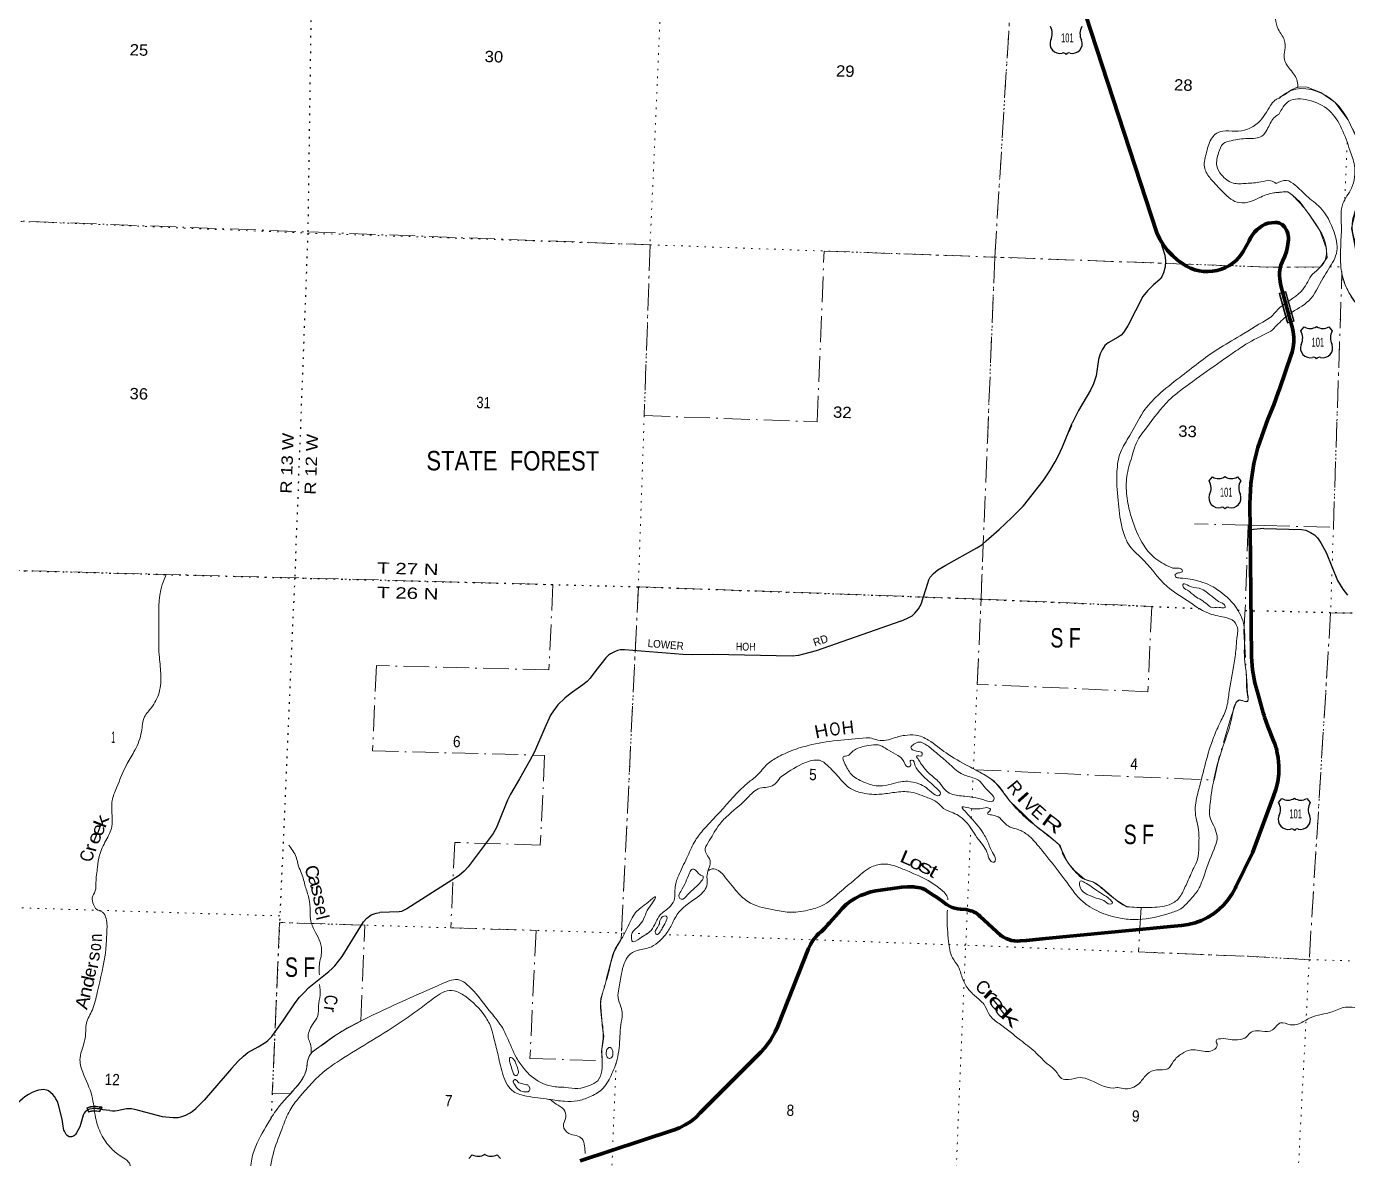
# Model space of a CAD drawing. Header units: feet. Extents: x -932108 to -739700, y 12311 to 202656.
# Drawn here: x -823083 to -802671, y 114198 to 131685 of the extents above; entities that cross this region are included whole.
import ezdxf
from ezdxf.enums import TextEntityAlignment as Align

# ---------------------------------------------------------------- set-up
doc = ezdxf.new("R2010")
doc.units = ezdxf.units.FT
doc.header["$LTSCALE"] = 80
doc.header["$PDMODE"] = 32
doc.header["$PDSIZE"] = 40
doc.linetypes.add('DOT_DASHED', pattern=[7.7, 5, -1.2, 0.3, -1.2])
doc.linetypes.add('DOTTED', pattern=[1.5, 0.3, -1.2])
for name, color, linetype, lineweight in [('16', 7, 'Continuous', 25), ('20', 7, 'Continuous', 70), ('29', 7, 'Continuous', 25), ('30', 7, 'Continuous', 35), ('31', 7, 'Continuous', 13), ('39', 7, 'Continuous', 13), ('44', 7, 'DOT_DASHED', 13), ('57', 7, 'Continuous', 13), ('6', 7, 'DOTTED', 25), ('7', 7, 'DOTTED', 13)]:
    doc.layers.add(name, color=color, linetype=linetype, lineweight=lineweight)
doc.layers.add('41', color=7, linetype='Continuous')

msp = doc.modelspace()

# ---------------------------------------------------------------- linework, layer by layer
at = {"layer": '16'}
for p, q in [((-803393.4, 126984.3), (-803342.09, 127043.06)), ((-803150.33, 127049.03), (-803150.61, 127048.83)), ((-802958.24, 127043.15), (-802906.85, 126984.3)), ((-804809.1, 124666.51), (-804757.79, 124725.27)), ((-804566.03, 124731.24), (-804566.31, 124731.04)), ((-804373.94, 124725.36), (-804322.55, 124666.51)), ((-803736.45, 119699.15), (-803685.14, 119757.91)), ((-803493.38, 119763.88), (-803493.66, 119763.68)), ((-803301.29, 119758), (-803249.9, 119699.15)), ((-816245.94, 114198.04), (-816194.63, 114256.8)), ((-816002.87, 114262.77), (-816003.15, 114262.57)), ((-815810.78, 114256.89), (-815759.39, 114198.04))]:
    msp.add_line(p, q, dxfattribs=at)
for centre, radius, start, end in [((-807456.11, 131574.17), 222.05, 332.97043, 29.75871), ((-806583.61, 131574.17), 222.05, 150.24129, 207.02957), ((-807116.92, 131419.27), 151.42, 159.09177, 283.81923), ((-806922.8, 131419.27), 151.42, 256.18077, 20.90823), ((-803586.38, 126873.67), 222.05, 332.97043, 29.75871), ((-803251.01, 127200.72), 182.07, 239.97227, 303.45418), ((-803049.23, 127200.22), 181.52, 236.33975, 300.08743), ((-803049.24, 127200.72), 182.07, 236.54582, 236.59441), ((-802713.88, 126873.67), 222.05, 150.24129, 207.02957), ((-803247.19, 126718.77), 151.42, 159.09177, 283.81923), ((-803053.07, 126718.77), 151.42, 256.18077, 20.90823), ((-804666.71, 124882.93), 182.07, 239.97227, 303.45418), ((-804464.93, 124882.43), 181.52, 236.33975, 300.08743), ((-804464.94, 124882.93), 182.07, 236.54582, 236.59441), ((-805002.08, 124555.88), 222.05, 332.97043, 29.75871), ((-804129.58, 124555.88), 222.05, 150.24129, 207.02957), ((-804662.89, 124400.98), 151.42, 159.09177, 283.81923), ((-804468.77, 124400.98), 151.42, 256.18077, 20.90823), ((-803929.43, 119588.52), 222.05, 332.97043, 29.75871), ((-803594.06, 119915.57), 182.07, 239.97227, 303.45418), ((-803392.28, 119915.07), 181.52, 236.33975, 300.08743), ((-803392.29, 119915.57), 182.07, 236.54582, 236.59441), ((-803056.93, 119588.52), 222.05, 150.24129, 207.02957), ((-803590.24, 119433.62), 151.42, 159.09177, 283.81923), ((-803396.12, 119433.62), 151.42, 256.18077, 20.90823), ((-816103.55, 114414.46), 182.07, 239.97227, 303.45418), ((-815901.77, 114413.96), 181.52, 236.33975, 300.08743), ((-815901.78, 114414.46), 182.07, 236.54582, 236.59441)]:
    msp.add_arc(centre, radius, start, end, dxfattribs=at)
for centre, major_axis, start_param, end_param in [((-807061.58, 131220.45), (-19.56, 51.67), 4.95877769, 6.28318531), ((-806978.13, 131220.45), (19.56, 51.67), 0, 1.32637542), ((-803191.85, 126519.95), (-19.56, 51.67), 4.95877769, 6.28318531), ((-803108.4, 126519.95), (19.56, 51.67), 0, 1.32637542), ((-804607.55, 124202.16), (-19.56, 51.67), 4.95877769, 6.28318531), ((-804524.1, 124202.16), (19.56, 51.67), 0, 1.32637542), ((-803534.9, 119234.8), (-19.56, 51.67), 4.95877769, 6.28318531), ((-803451.45, 119234.8), (19.56, 51.67), 0, 1.32637542)]:
    msp.add_ellipse(centre, major_axis=major_axis, ratio=0.929097, start_param=start_param, end_param=end_param, dxfattribs=at)
at = {"layer": '20'}
for points in [[(-803794.1, 128654.81), (-803899.98, 128646.74), (-803941.92, 128629.71), (-803988.48, 128605.27), (-804032.23, 128576.1), (-804072.69, 128542.52), (-804109.42, 128504.89), (-804142.02, 128463.63), (-804170.12, 128419.19), (-804193.43, 128372.05), (-804285.55, 128210.79), (-804286.44, 128209.16), (-804317.27, 128159.46), (-804353.12, 128113.27), (-804393.6, 128071.07), (-804438.27, 128033.33), (-804495.76, 127994.38), (-804557.01, 127961.66), (-804621.34, 127935.52), (-804688.05, 127916.24), (-804756.41, 127904.05), (-804825.68, 127899.07), (-804895.08, 127901.35), (-804963.86, 127910.88), (-805031.27, 127927.54), (-805096.57, 127951.16), (-805159.05, 127981.48), (-805218.01, 128018.16), (-805253.01, 128044.31), (-805297.07, 128076.21), (-805378.55, 128145.64), (-805452.33, 128223.19), (-805517.59, 128308.04), (-805573.63, 128399.24), (-805619.83, 128495.8), (-806884.99, 132377.6)], [(-803902.73, 125618.66), (-803810.62, 125837.79), (-803742.6, 126029.54), (-803733.86, 126054.18), (-803725.1, 126079.54), (-803535.53, 126628.34), (-803526.88, 126653.37), (-803521.61, 126678.34), (-803510.6, 126730.4), (-803502.45, 126808.74), (-803502.53, 126887.51), (-803510.85, 126965.83), (-803527.3, 127042.86), (-803527.81, 127044.73), (-803546.76, 127113.74), (-803697.28, 127661.97), (-803708.15, 127707.74), (-803719.92, 127785.84), (-803723.72, 127838.54), (-803721.98, 127891.34), (-803714.74, 127943.68), (-803702.06, 127994.97), (-803684.1, 128044.65), (-803673.93, 128067.18), (-803640.86, 128136.48), (-803615.22, 128208.85), (-803597.28, 128283.5), (-803587.24, 128359.62), (-803585.34, 128393.96), (-803585.58, 128423.57), (-803589.02, 128454.88), (-803595.72, 128485.66), (-803605.59, 128515.57), (-803618.54, 128544.28), (-803634.42, 128571.48), (-803653.05, 128596.88), (-803674.24, 128620.18), (-803683.61, 128626.36), (-803701.52, 128636.18), (-803720.37, 128644.08), (-803739.93, 128649.97), (-803760.01, 128653.77), (-803780.37, 128655.46), (-803794.1, 128654.81)], [(-804175.5, 123910.38), (-804180.04, 124311.71), (-804166.08, 124624.69), (-804119.49, 124934.48), (-804058.03, 125181.2), (-803902.73, 125618.66)], [(-804054.94, 121364.57), (-804105.41, 121545), (-804139.88, 121744.48), (-804153.3, 121946.47), (-804175.5, 123910.38)], [(-804142.35, 118921.77), (-803814.14, 119794.5), (-803778.98, 119897.69), (-803750.72, 120018.39), (-803735.23, 120141.39), (-803732.68, 120265.33), (-803743.1, 120388.85), (-803761.59, 120485.61), (-803766.33, 120510.44), (-803772.87, 120535.61), (-803793.24, 120603.07), (-803813.83, 120652.05), (-803823.79, 120675.73), (-803834.65, 120702.05), (-803884.21, 120822.15), (-803894.45, 120846.95), (-803903.17, 120872.15), (-803952.64, 121015.15), (-803961.37, 121040.38), (-803968.47, 121065.15), (-803973, 121080.95), (-804054.94, 121364.57)], [(-805405.57, 117782.98), (-805236.92, 117797.02), (-805131.56, 117811.95), (-805028.33, 117837.81), (-804928.37, 117874.32), (-804832.77, 117921.08), (-804742.59, 117977.58), (-804658.8, 118043.19), (-804582.34, 118117.2), (-804514.02, 118198.8), (-804454.62, 118287.09), (-804404.76, 118381.11), (-804399.15, 118393.39), (-804142.35, 118921.77)], [(-814525.35, 114164.39), (-813091.16, 114636.89), (-813085.92, 114639.07), (-812992.88, 114674.05), (-812904, 114718.56), (-812820.26, 114772.12), (-812742.58, 114834.14), (-812671.8, 114903.94), (-812655.98, 114921.71), (-811738.68, 115840.75), (-811676.83, 115909.85), (-811589.28, 116028.97), (-811514.65, 116156.58), (-811472.93, 116244.68), (-811001.65, 117440.63), (-810970.41, 117504.63), (-810932.65, 117565.01), (-810888.78, 117621.11), (-810863.38, 117647.39), (-810839.16, 117672.44), (-810814.21, 117692.77), (-810803.07, 117701.84), (-810746.69, 117756.19), (-810717.32, 117791.14), (-810696.42, 117816), (-810673.77, 117841.14), (-810538.03, 117991.77), (-810481.84, 118059.16), (-810418.92, 118120.31), (-810349.94, 118174.55), (-810275.68, 118221.28), (-810196.94, 118259.99), (-810133.43, 118284.18), (-810085.12, 118304.65), (-810034.93, 118319.97), (-809983.42, 118329.95), (-809961.55, 118332.52), (-809555.74, 118387.65), (-809465.24, 118395.19), (-809374.44, 118393.22), (-809349.5, 118391.01), (-809311.97, 118387.2), (-809275.04, 118379.49), (-809239.12, 118367.96), (-809204.6, 118352.74), (-809198.24, 118349.44), (-809062.65, 118263.09), (-809037.54, 118247.1), (-809012.65, 118228.88), (-808915.96, 118158.11), (-808890.62, 118139.56), (-808865.96, 118122.24), (-808858.78, 118117.2), (-808820.24, 118095.47), (-808779.65, 118077.88), (-808737.44, 118064.64), (-808694.08, 118055.88), (-808650.04, 118051.7), (-808562.4, 118044.1), (-808496.89, 118026), (-808468.02, 118017.23), (-808440.23, 118005.48), (-808413.81, 117990.89), (-808395.53, 117978.13), (-808370.62, 117957.96), (-808345.53, 117934.98), (-808031.31, 117647.34), (-808026.01, 117643.32), (-807988.43, 117618.17), (-807948.43, 117597.1), (-807906.44, 117580.32), (-807862.93, 117568.02), (-807818.37, 117560.34), (-807773.25, 117557.35), (-807728.07, 117559.1), (-807629.97, 117567.08), (-807389.22, 117593.96), (-805405.57, 117782.98)]]:
    msp.add_lwpolyline(points, dxfattribs=at)
at = {"layer": '29'}
for p, q in [((-806938.98, 125522.93), (-806976.63, 125428.39)), ((-803963.16, 123929.67), (-804175.5, 123910.38)), ((-809573.9, 122496.53), (-810882.51, 122039.23))]:
    msp.add_line(p, q, dxfattribs=at)
for points in [[(-805564.18, 128376.99), (-805496.17, 128151.73), (-805486.23, 128065.53), (-805491.75, 127970.46), (-805512.74, 127879.84), (-805539.26, 127815.73), (-805566.88, 127784.78), (-805572.4, 127778.15), (-805668.51, 127691.93), (-805764.62, 127599.09), (-805832.01, 127510.66), (-806061.79, 127068.55), (-806134.7, 126955.82), (-806171.15, 126918.24), (-806216.45, 126887.28), (-806371.11, 126798.85), (-806423.03, 126754.65), (-806463.91, 126688.33), (-806495.94, 126626.44), (-806516.93, 126538.01), (-806556.7, 126286), (-806574.37, 126224.1), (-806595.37, 126164.43), (-806640.66, 126064.94), (-806830.67, 125751.04), (-806927.89, 125556.51)], [(-809354.94, 122623.05), (-809298.6, 122687.18), (-809257.73, 122760.11), (-809156.09, 123087.28), (-809138.42, 123135.93), (-809118.54, 123175.72), (-809067.72, 123233.18), (-808999.23, 123290.68), (-808877.7, 123361.39), (-808400.46, 123631.08), (-808324.24, 123677.52), (-808253.54, 123737.21), (-808055.79, 123914.04), (-807856.94, 124097.53), (-807680.18, 124281), (-807375.28, 124665.64), (-807270.33, 124822.6), (-807188.58, 124959.65), (-807137.76, 125054.71), (-807074.79, 125191.76), (-806927.89, 125556.51)], [(-803963.16, 123929.67), (-803382.44, 123915.63), (-803315.7, 123902.82), (-803244.02, 123868.85), (-803183.67, 123831.1), (-803137.81, 123784.94), (-803085.59, 123710.31), (-803000.99, 123559.61), (-802825.14, 123128.32), (-802746.09, 122993.12), (-802670.32, 122900.38)], [(-809573.9, 122496.53), (-809470.94, 122543.49), (-809400.24, 122583.28), (-809354.94, 122623.05)], [(-810882.51, 122039.23), (-811075, 121986.44), (-811153.44, 121968.75), (-811251.76, 121959.91), (-812475.8, 121982.02), (-812785.12, 121977.6), (-812939.78, 121982.02), (-813841.24, 122057.18), (-813905.32, 122054.96), (-813949.51, 122046.12), (-813995.9, 122026.23), (-814059.98, 121995.28), (-814088.7, 121973.17), (-814132.88, 121933.38), (-814283.13, 121738.85), (-814373.74, 121619.48), (-814421.24, 121568.63), (-814440.02, 121550.95), (-814486.4, 121513.37), (-814680.83, 121376.31), (-814762.6, 121307.79), (-814870.84, 121203.89), (-814941.54, 121115.46), (-814983.55, 121044.72), (-815074.11, 120850.19)], [(-815074.11, 120850.19), (-815233.21, 120481.02), (-815302.81, 120346.18), (-815462.99, 120065.43), (-815604.4, 119826.68), (-815648.6, 119736.05), (-815776.73, 119415.51), (-815819.84, 119313.83), (-815873.95, 119220.98), (-816258.4, 118703.69), (-816318.06, 118637.38), (-816395.38, 118571.06), (-817204.05, 118053.78), (-817255.98, 118027.25), (-817286.91, 118016.19), (-817323.36, 118009.56), (-817623.84, 118000.72)], [(-819813.9, 115702.53), (-819727.25, 115781.26), (-819660.97, 115834.33), (-819501.89, 115922.75), (-819384.79, 115993.48), (-819353.85, 116020.01), (-819325.13, 116046.54), (-819289.78, 116084.12), (-819113.02, 116333.92), (-818931.85, 116605.82), (-818865.56, 116692.04), (-818792.66, 116764.99), (-818719.74, 116837.94), (-818410.41, 117085.53), (-818359.6, 117134.16), (-818318.73, 117176.16), (-818207.14, 117319.85), (-817875.73, 117854.82), (-817823.81, 117910.08), (-817756.41, 117960.93), (-817677.98, 117989.67), (-817623.84, 118000.72)], [(-819813.9, 115702.53), (-819915.34, 115590.81), (-820334.42, 115102.26)], [(-822466.43, 114572.09), (-822497.1, 114622.37), (-822502.63, 114634.53), (-822513.68, 114699.74), (-822532.46, 114806.96), (-822587.69, 115030.23), (-822604.26, 115077.76), (-822626.36, 115120.87), (-822649.56, 115154.03), (-822677.18, 115186.08), (-822741.25, 115242.46), (-822754.51, 115250.19), (-822772.19, 115256.82), (-822818.58, 115262.35), (-822855.04, 115260.14), (-822895.92, 115253.51), (-822944.53, 115239.14), (-822995.34, 115218.14), (-823051.69, 115187.19), (-823105.82, 115151.82), (-823143.93, 115121.97), (-823184.26, 115083.29), (-823334.5, 114921.91)], [(-821796.13, 114938.36), (-821852.48, 114942.92), (-821904.12, 114950.1), (-821920.2, 114953.62), (-821966.32, 114964.12), (-821992.23, 114967.79), (-822017.09, 114968.89), (-822039.73, 114969.45), (-822069.83, 114966.68), (-822106.57, 114960.05), (-822136.12, 114950.1), (-822156.84, 114937.39), (-822174.78, 114921.37), (-822192.74, 114897.59), (-822205.71, 114870.52), (-822241.07, 114741.2), (-822259.85, 114687.04), (-822307.35, 114597.51), (-822323.1, 114571.52), (-822338.57, 114556.05), (-822355.14, 114545), (-822383.86, 114535.05), (-822410.38, 114532.84), (-822422.53, 114533.94), (-822433.29, 114537.82), (-822451.25, 114551.63), (-822466.43, 114572.09)], [(-821796.13, 114938.36), (-821750.84, 114935.18), (-821718.52, 114934.63), (-821679.32, 114939.03), (-821535.7, 114969.98), (-821497.02, 114973.31), (-821461.67, 114970), (-821411.97, 114958.93), (-820985.54, 114848.4), (-820815.42, 114830.71), (-820775.09, 114830.72), (-820738.63, 114834.04), (-820695.55, 114842.88), (-820620.42, 114867.2), (-820572.38, 114892.61), (-820551.93, 114902.56), (-820519.89, 114923.57), (-820466.32, 114972.19), (-820334.42, 115102.26)]]:
    msp.add_lwpolyline(points, dxfattribs=at)
at = {"layer": '31'}
for p, q in [((-822123.45, 114912.64), (-822150.34, 114982.65)), ((-822140.22, 114978.61), (-822118.74, 114922.69)), ((-821951.58, 114927.53), (-821933.1, 114984.07)), ((-821923.13, 114988.84), (-821946.43, 114917.55))]:
    msp.add_line(p, q, dxfattribs=at)
for centre, radius, start, end in [((-822028.46, 114670.76), 335.51, 71.81903, 111.342), ((-822028.46, 114670.76), 327.51, 73.0709, 109.95176), ((-822027.78, 114670.06), 260.51, 71.81727, 111.34044), ((-822027.78, 114670.06), 268.51, 73.5126, 109.80121)]:
    msp.add_arc(centre, radius, start, end, dxfattribs=at)
msp.add_point((-821933.1, 114984.07), dxfattribs=at)
at = {"layer": '39'}
for points in [[(-806504.66, 134813.87), (-806389.01, 134758.04), (-806201.86, 134683.62), (-806026.35, 134623.68), (-805697.83, 134429.8), (-805620.96, 134310.33), (-805562.36, 134187.38), (-805370.45, 134199.62), (-805175.79, 134171.4), (-805047.14, 134032.15), (-804965.26, 133880.22), (-804938.81, 133760.29), (-804922.16, 133521.54), (-804889.44, 133344.89), (-804815.75, 133316.36), (-804703.07, 133373.45), (-804626.39, 133566.91), (-804543.36, 133770.27), (-804417.32, 133867.32), (-804284.84, 133849.09), (-804223.13, 133760.37), (-804192.55, 133579.74), (-804099.45, 133463.81), (-804033.68, 133312.38), (-804057.71, 133189.97), (-804141.56, 133152.18), (-804292.32, 133102.33), (-804406.15, 133008.94), (-804473.3, 132861.62), (-804472.23, 132704.11), (-804363.94, 132494.83), (-804243.91, 132337.69), (-804010.85, 132185.12), (-803871.04, 132079.85), (-803782.54, 131945.89), (-803783.04, 131802.56), (-803741.82, 131639.78), (-803690.39, 131555.11)], [(-803725.41, 130578.15), (-803542.83, 130693.57), (-802940.33, 130573.27), (-802644.06, 130204.12), (-802428.63, 129361.23), (-802504.41, 128976.15), (-802600.65, 128642.21), (-802503.77, 127993.01), (-802511.75, 127642.02), (-802227.86, 127559.94), (-801766.33, 127595.12), (-801574.05, 127608.93), (-800944.54, 127832.34), (-800616.2, 127987), (-800179.98, 128049.26), (-799725.13, 128125.03), (-799362.85, 128268.47), (-799206.46, 128295.59), (-799037.27, 128342.47), (-798775.6, 128378.21), (-798342.72, 128460.77), (-797779.67, 128571.32), (-797636.22, 128633.18), (-797616.67, 128614.36), (-797629.95, 128580.49), (-797559.09, 128586.21), (-797371.64, 128753.61), (-797136.16, 128967.87), (-796749.03, 129306.3), (-796644.24, 129359.35), (-796438.85, 129520.1), (-796014.66, 129879.51), (-795859.35, 130052.01), (-795622.22, 130373.21), (-795358.58, 130643.06), (-795253.81, 130754.65), (-795281.42, 130773.74), (-795375.36, 130742.53), (-795436.06, 130679.94), (-795507.19, 130666.15), (-795549.74, 130602.96), (-795660.44, 130554.14), (-795715.88, 130644.8), (-795516.41, 130809.78), (-795260.39, 130974.91), (-795062.42, 131036.99), (-794839.7, 131114.4), (-794696.4, 131230.77), (-794467.97, 131297.9), (-794190.99, 131308.91), (-794076.65, 131228.41), (-793826.13, 131115.14), (-793409.69, 130717.78), (-793220.9, 130453.13), (-793191.67, 130363.34), (-793045.93, 130138.47), (-793048.83, 130053.78), (-793099.96, 130152.37), (-793206.26, 130291.15), (-793240.06, 130306.4), (-793210.54, 130166.13), (-793077.59, 129921.5), (-792882.02, 129559.72), (-792586.68, 129281.45), (-792241.58, 129100.44), (-792060.61, 129019.76), (-791785.01, 128990.44), (-791592.19, 129078.93), (-791296.49, 129341.66), (-791210.23, 129502.32), (-791255.8, 129586.6), (-791288.23, 129700.72), (-791263.93, 129879.58), (-791271.61, 130009.03), (-791287.5, 130134.72), (-791277.01, 130205.03), (-791230.3, 130272.12), (-791206.26, 130384.37), (-791146.6, 130711.44), (-791086.38, 130996.11), (-790916.35, 131303.37), (-790717.99, 131494.64), (-790385.65, 131766.25), (-790200.22, 131933.71), (-789982.18, 132110.19), (-789793.33, 132200.83), (-789509.48, 132294.39), (-788717.43, 132429.64), (-788116.39, 132470.29), (-787567.89, 132333.01), (-787382.54, 132262.27)], [(-803735.3, 130326.12), (-803577.87, 130527.77), (-803280.38, 130548.2), (-802956.83, 130386.07), (-802634.57, 129773.82), (-802565.95, 129537.37), (-802610.31, 129185.57), (-802743.63, 128947.74), (-802767.47, 128605.35), (-802776.51, 127987.92), (-802730, 127754.22), (-802645.53, 127567.72), (-802578.75, 127454.48), (-802493.12, 127360.8), (-802175.51, 127320), (-801610.17, 127438.54), (-800780.67, 127723.96), (-800363.81, 127869.63), (-800156.03, 127923.31), (-800079.96, 127963.18), (-799936.01, 127980.62), (-799718.29, 128029.93), (-799227.22, 128161.02), (-798941.07, 128204.03), (-798881.34, 128238.39), (-798807.34, 128217.77), (-798752.41, 128230.08), (-798719.17, 128257.24), (-798507.28, 128254.26), (-798200.52, 128191.61), (-797938.56, 128235.42), (-797687.47, 128315.92), (-797133.93, 128679.12), (-797025.68, 128774.45), (-797029.57, 128778.62), (-797057.32, 128793.67), (-796974.46, 128914.06), (-796780.76, 129087.31), (-796619.58, 129195.02), (-796358.23, 129398.33), (-796051.25, 129636.46), (-795974.92, 129742.94), (-795909.5, 129825.56), (-795774.56, 129992.68), (-795606.06, 130255.59), (-795233.04, 130594.49), (-795169.09, 130693.3), (-794953.42, 130918.31), (-794628.98, 131077.14), (-794487.34, 131145.12), (-794076.97, 131101.24), (-793897.86, 130966.11), (-793540.7, 130665.6), (-793505.28, 130579.64), (-793551.38, 130530.7), (-793692.51, 130654.48), (-793920.52, 130894.19), (-794031.95, 131000.83), (-794072.56, 130994.1), (-794055.65, 130957.21), (-793990.21, 130922.74), (-793997.36, 130890.68), (-794057.38, 130906.79), (-794089.99, 130897.78), (-793911.79, 130736.44), (-793604.83, 130443.65), (-793383.92, 130232.44), (-793294.3, 130019.52), (-793131.75, 129578.09), (-793067.06, 129521.44), (-792823.88, 129252.97), (-792811.49, 129202.09), (-792698.67, 129077.23), (-792481.18, 128942.85), (-792353.13, 128849.78), (-792019.19, 128814.49), (-791839.92, 128861.04), (-791538.13, 128947.94), (-791175.15, 129347.73), (-791101.12, 129504.76), (-791080.41, 129578.77), (-791041.64, 129708.7), (-791116.89, 130046.3), (-791076.09, 130412.35), (-790943.34, 130751.14), (-790850.53, 130867.17), (-790522.17, 131199.47), (-790214.61, 131529), (-790211.53, 131544.48), (-790194.13, 131565.42), (-790126.1, 131680.94)], [(-803440.3, 130734.33), (-803448.04, 130840.41), (-803557.05, 131017.63), (-803651.74, 131200.43), (-803641.69, 131317.19), (-803648.33, 131476.89), (-803693.07, 131557.89)], [(-803725.41, 130578.15), (-803744.82, 130572.43), (-803792.55, 130545.08), (-803859.61, 130464.38), (-804049.42, 130199.71), (-804215.93, 130097.86), (-804408.41, 130067.47), (-804599.93, 130067.33), (-804714.31, 130020.4), (-804777.22, 129943.6), (-804857.06, 129713.9), (-804878.3, 129488.44), (-804786.47, 129332.16), (-804595.41, 129126.38), (-804475.87, 129017.71), (-804340.51, 128963.05), (-804168.62, 128979.94), (-804011.18, 129049.78), (-803905.05, 129090.91), (-803811.64, 129112.25), (-803777.71, 129117.44)], [(-803734.36, 130326.55), (-803746.25, 130321.13), (-803809.28, 130271.03), (-803913.64, 130094.57), (-803993.55, 129990.04), (-804212.4, 129954.41), (-804469.52, 129919.96), (-804591.96, 129873.27), (-804664.96, 129732.19), (-804691.41, 129533.13), (-804619.28, 129391.6), (-804439.83, 129264.92), (-804236.35, 129260.65), (-804011.9, 129281.97), (-803856.12, 129299.36), (-803772.43, 129258.95)], [(-803772.43, 129258.95), (-803615.69, 129305.68), (-803480.84, 129234.6), (-803304.86, 129067.27), (-803096.96, 128888.79), (-802879.9, 128506.12), (-802837.34, 128216.03), (-802964.05, 127935.59), (-803047.47, 127799.06), (-803271.52, 127447.15), (-803566.19, 127244.86), (-803767.12, 127065.88), (-803854.39, 126976.2)], [(-803846.15, 127202.51), (-803689.06, 127365.51), (-803360.43, 127621.69), (-803211.04, 127856.97), (-803094.31, 127964.13), (-803017.77, 128076.66), (-802995.83, 128245.5), (-803204.56, 128694.52), (-803390.02, 128938.87), (-803464.1, 129016.02), (-803623.65, 129132.34), (-803708.77, 129123.04), (-803777.71, 129117.44)], [(-803846.15, 127202.51), (-803866.4, 127190.14), (-804330.9, 126907.51), (-804678.21, 126698.18), (-805264.48, 126264.07), (-805599.74, 125989.77), (-805827.68, 125730.32), (-806034.71, 125367.26), (-806180.14, 125103.25), (-806233.82, 124808.13), (-806217.64, 124363.47), (-806159.77, 123961.94), (-806074.65, 123721.07), (-805989.73, 123601.35), (-805874.22, 123492.8), (-805457.31, 123033.73), (-805149.63, 122818.29), (-804829.16, 122624.66), (-804575.23, 122558.27), (-804424.08, 122493.03), (-804369.18, 122363.45), (-804377.63, 122267.76), (-804391.7, 122112.97), (-804422.13, 121852.97), (-804503.58, 121381.05), (-804543.01, 121154.13), (-804636.43, 120941), (-804740.69, 120703.97), (-804967.53, 119905.44), (-805024.92, 119620.53), (-805011.96, 119456.6), (-804973.52, 119269.67), (-804969.28, 119021.21), (-804989.88, 118815.92), (-805046.26, 118690.47), (-805100.5, 118569), (-805189.32, 118373.89), (-805295.63, 118199.51), (-805363.82, 118147.11), (-805648.2, 118079.19), (-805968.75, 118079), (-806107.14, 118101.45), (-806237.58, 118184.22), (-806465.53, 118370.95), (-806605.53, 118470.16), (-806731.33, 118508.37), (-806835.78, 118584.28), (-807020.09, 118812.06), (-807073.43, 118910.62), (-807114.36, 119018.88), (-807214.07, 119116.86), (-807341.86, 119219.73)], [(-803854.79, 126975.93), (-803936.97, 126935.93), (-804283.51, 126748.57), (-804396.3, 126672.49)], [(-804396.3, 126672.49), (-804850.37, 126354.24), (-805271.36, 126046.24), (-805426.68, 125915.78), (-805779, 125484.53), (-805929.07, 125265.07), (-805993.6, 125073.25), (-806075.73, 124770.94), (-806085.17, 124472.43), (-806032.17, 124171.99), (-805952.9, 123937.37), (-805711.7, 123532.19), (-805477.13, 123363.43), (-805335.54, 123314.63), (-805271.02, 123314.66), (-805231.32, 123295.26), (-805226.36, 123260.78), (-805254.94, 123249.55), (-805303.66, 123238.95), (-805332.49, 123219.65), (-805327.53, 123185.17), (-805257.62, 123164.84), (-805104.93, 123148.01), (-804795.5, 123051.63), (-804613.72, 122934.97), (-804339.31, 122623.65), (-804279.77, 122466.36), (-804265.05, 121963.8), (-804230.97, 121586.62), (-804221.24, 121384.43), (-804208.12, 121289.14), (-804225.19, 121259.38), (-804295.36, 121271.65), (-804343.57, 121277.18), (-804407.98, 121216.58), (-804446.94, 121068.39), (-804647.22, 120408.34), (-804766.71, 119881.06), (-804801.31, 119615.64), (-804799.53, 119480.31), (-804739.55, 119337.14), (-804691.46, 119200.38), (-804687.97, 119119.52), (-804734.85, 118975.61), (-804904.34, 118524.58), (-804986.86, 118337.35), (-805098.01, 118201.48), (-805249.75, 118056.77), (-805419.27, 117987.31), (-805904.19, 117889.25), (-806153.67, 117905.03), (-806357.76, 117953.74), (-806653.96, 118086.05), (-806803.46, 118203.73), (-806945.12, 118377.7), (-807444.91, 119021.03), (-807612.76, 119195.8), (-807761.32, 119279.13), (-807883.09, 119317.22), (-807948.28, 119359.61), (-808045.92, 119459.54), (-808171.47, 119505.82), (-808233.26, 119527.92), (-808216.45, 119549.61), (-808186.79, 119595.12), (-808212.46, 119612.07), (-808325.56, 119605.47), (-808556.92, 119620.7), (-808627.28, 119626.91), (-808586.84, 119567.11), (-808489.39, 119461.14), (-808278.28, 119188.11), (-808197.16, 119011.98), (-808155.59, 118923.88), (-808112.52, 118819.59), (-808132.05, 118775.77), (-808178.05, 118787.29), (-808231, 118897.95), (-808374.91, 119128.52), (-808548.52, 119376.15), (-808656.17, 119478.41), (-808767.23, 119536.35), (-808912.15, 119607.45), (-809012.06, 119699.37), (-809176.86, 119779.17), (-809452.44, 119862.39), (-809694.76, 119849.69), (-809915.3, 119824.2), (-810202.67, 119853.28), (-810367.73, 119925), (-810531.93, 120087.55), (-810707.58, 120270.65), (-810830.09, 120349.13), (-810949.18, 120344.74), (-811097.98, 120292.81), (-811435.17, 120085.19)], [(-820922.16, 123217.05), (-820985.47, 123063.56), (-821035.03, 122388.76), (-821031.92, 121976.8), (-821006.67, 121691.36), (-821034.24, 121393.41), (-821150.32, 121164.83), (-821257.76, 121018.75), (-821305.31, 120790.06), (-821407, 120506.52), (-821524.41, 120300.19), (-821691.6, 119921.76), (-821758.27, 119725.97), (-821759.37, 119499.89), (-821762.83, 119326.37), (-821854.31, 119111.16), (-821954.29, 118882.07), (-821984.26, 118699.28), (-822007.89, 118461.78), (-822020.09, 118330.93), (-822065.7, 118227.35), (-822046.8, 118123.81), (-821998.81, 118047.62), (-821907.44, 118004.42), (-821850.14, 117903.72), (-821840.85, 117687.41), (-821857.32, 117421.43), (-821989.07, 116761.28), (-822063.95, 116497.1), (-822155.17, 116289.95), (-822171.74, 116084.54), (-822215.75, 115904.2), (-822254.83, 115751.97), (-822213.44, 115530.63), (-822069.78, 115164.8), (-822043.45, 115006.08)], [(-805032.66, 122883.32), (-805146.67, 122975.67), (-805215.12, 123042.4), (-805206.04, 123074.42), (-805173.95, 123069.39), (-805082.58, 123026.18), (-804926.31, 122995.11), (-804831.55, 122931.61), (-804705.59, 122834.85), (-804618.63, 122779.67), (-804571.19, 122749.94), (-804564.47, 122707.33), (-804592.86, 122702.15), (-804677.19, 122712.84), (-804762.03, 122707.38), (-804837.1, 122756.14), (-805032.66, 122883.32)], [(-810050.96, 120698.54), (-810947.44, 120590.99), (-811226.16, 120510.78), (-811469.53, 120401.2), (-811636.36, 120289.27), (-811790.88, 120120.42), (-811935.75, 120001.74), (-812369.4, 119548.78), (-812611.44, 119289.77), (-812748.15, 119110.27), (-812864.43, 118875.64), (-812994.13, 118599.02), (-813056.14, 118423.27), (-813063.74, 118310.45), (-813077.76, 118185.71), (-813155.91, 118073.05), (-813290.52, 117960.11), (-813358.54, 117849.16), (-813433.11, 117722.25), (-813604.35, 117598.34), (-813720.75, 117551.46), (-813735.2, 117604.4), (-813722.52, 117686.78), (-813620.39, 117792.65), (-813546.52, 117897.37), (-813494.04, 118026.97), (-813411.6, 118147.58), (-813362.28, 118240.94), (-813477.74, 118159.72), (-813670.4, 117996.09), (-813802.92, 117757.91), (-813886.7, 117594.95), (-814006.5, 117376.58), (-814081.63, 117104.33), (-814170.19, 116790.1), (-814209.65, 116625.77), (-814203.94, 116423.7), (-814173.13, 116059.35), (-814190.57, 115890.3), (-814187.55, 115730.71), (-814195.17, 115553.28), (-814256.47, 115399.72), (-814383.83, 115324.92), (-814564.67, 115280.04), (-814753.67, 115295.98), (-814966.77, 115314.68), (-815284.36, 115471.88), (-815391.75, 115582.2), (-815509.38, 115751.38), (-815658.35, 116077), (-815724.69, 116210.28), (-815908.44, 116456.21), (-816281.8, 116889.7), (-816388.58, 116955.59), (-816515.66, 116953.46), (-816646.21, 116905), (-817971.88, 116293.88), (-818283.88, 116117.78), (-818566.43, 115916.55), (-818690.59, 115815.41), (-818738.47, 115703.83), (-818756.52, 115579.22), (-818802.76, 115455.47), (-818895.65, 115323.08), (-819209.42, 114963.32), (-819353.64, 114737.62), (-819559.8, 114338.2), (-819613.78, 114097.6), (-819608.77, 113873.34), (-819616.89, 113552.59), (-819666.84, 113311.86), (-819652.72, 113057.05), (-819656.15, 112820.94), (-819715.59, 112598.68), (-819802.97, 112385.36), (-819894.01, 112311.45), (-819934.1, 112318.75), (-819949.36, 112410.07), (-819935.91, 112516.66), (-819874.42, 112676.27), (-819804.55, 112845.72), (-819774.96, 113016.41), (-819756.18, 113227.81), (-819787.18, 113458.93), (-819859.54, 113657), (-819956.2, 113851.78), (-820036.1, 113939.04), (-820084.5, 113938.52), (-820107.86, 113900.89), (-820047.98, 113818.28), (-819961.11, 113696.48), (-819889.86, 113399.51), (-819838.17, 113121.33), (-819883.07, 112912.75), (-819977, 112683.48), (-820053.04, 112510.18), (-820068.86, 112456.16)], [(-807341.86, 119219.73), (-807681.8, 119498.76), (-807900.11, 119735.66), (-808107.51, 119998.47), (-808296.77, 120133.53), (-808526.7, 120257.74), (-808873.03, 120462.26), (-809146.99, 120660.5), (-809348.11, 120739.4), (-809511.56, 120734.36), (-809700.52, 120687.71), (-809832.58, 120655.45), (-809957.13, 120669.4), (-810050.96, 120698.54)], [(-809469.43, 120026.44), (-809574.54, 120017.58), (-809724.85, 119981.85), (-809901.15, 119952.98), (-810115.31, 120001.99), (-810325.29, 120119.52), (-810432.91, 120286.38), (-810459.36, 120406.32), (-810388.23, 120424.31), (-810346.81, 120459.37), (-810266.22, 120521.48), (-809996.06, 120585.81), (-809921.41, 120587.54), (-809764.79, 120503.96), (-809618.12, 120424.73), (-809528.28, 120333.12), (-809468.39, 120250.51), (-809427.86, 120257.33), (-809420.41, 120301.52), (-809429.27, 120340.15), (-809384.71, 120346.85), (-809361.94, 120301.73), (-809293.39, 120174.44), (-809178.2, 120055.8), (-809076.15, 119967.85), (-809005.62, 119903.08), (-808961.21, 119841.14), (-808980.48, 119805.4), (-809066.38, 119830.26), (-809184.29, 119926.78), (-809295.29, 119986.74), (-809469.43, 120026.44)], [(-808461.76, 120080.09), (-808641.17, 120144.18), (-808837.66, 120305.71), (-809024.21, 120462.89), (-809167.66, 120580.39), (-809289.05, 120630.58), (-809370.76, 120596.76), (-809416.73, 120545.69), (-809331.78, 120490.57), (-809242.11, 120457.52), (-809251.37, 120419.44), (-809327.97, 120419.79), (-809299.74, 120356.33), (-809240.04, 120267.68), (-809129.13, 120141.09), (-808978.2, 120005.2), (-808889.06, 119891.4), (-808794.24, 119829.92), (-808585.67, 119795.21), (-808263.2, 119728.71), (-808152.62, 119719.24), (-808133.86, 119738.85), (-808189.01, 119843.52), (-808286.65, 119943.44), (-808374.29, 120041.04), (-808461.76, 120080.09)], [(-811435.17, 120085.19), (-811514.95, 119984.7), (-811611.2, 119937.2), (-811720.41, 119926.44), (-811830.89, 119875.35), (-811961.91, 119748.17), (-812270.99, 119473.06), (-812398.63, 119325.59), (-812547.45, 119081.86), (-812597.79, 118956.23), (-812557.98, 118876.26), (-812516.8, 118776.06), (-812546.49, 118665.94), (-812568.31, 118549.52), (-812572.77, 118408.33), (-812625.99, 118319.13), (-812929.96, 118078.18), (-813060.06, 117916.65), (-813115.99, 117805.32), (-813213.67, 117648.85), (-813297.1, 117560.57), (-813426.98, 117469.7), (-813640.43, 117413.71), (-813780.12, 117331.22), (-813846.38, 117212.13), (-813889.62, 117056), (-813931.32, 116821.07), (-813941.63, 116686.13), (-813897.76, 116543.45), (-813879.18, 116429.81), (-813898.57, 116262.84), (-813925.97, 115906.34), (-813957.89, 115725.63), (-814050.32, 115480.16), (-814194.22, 115264.55), (-814383.33, 115149.26), (-814568.65, 115090.39), (-814770.5, 115082.49), (-815009.46, 115112.09), (-815356.61, 115163.2), (-815557.99, 115234.03), (-815649.65, 115331.75), (-815715.55, 115479.15), (-815794.47, 115788.46), (-815855.11, 116038.66), (-815900.1, 116209.64), (-815995.07, 116394.28), (-816309.69, 116708.86), (-816476.45, 116790.73), (-816620.02, 116777), (-816751.4, 116702.33), (-816957.9, 116547.2), (-817186.94, 116380.65), (-818184.59, 115751.31), (-818444.22, 115573.6), (-818871.24, 115138.6), (-819014.57, 114941.14), (-819119.09, 114696.05), (-819258.15, 114314.74), (-819350.47, 113881.51), (-819397.82, 113658.87), (-819428.52, 113389.29), (-819431.54, 113229.89), (-819404.42, 113067.54), (-819417.13, 112920.55), (-819498.15, 112717.13), (-819602.29, 112484.14), (-819753.95, 112214.25), (-819978.54, 111997.1), (-820190.79, 111787.64), (-820559.68, 111469.96), (-820709.19, 111395.84), (-820921.36, 111380.2), (-821027.11, 111351.16), (-821107.32, 111301.15), (-821217.03, 111274.26), (-821293.84, 111203.95), (-821357.07, 111117.08), (-821428.13, 111101.1), (-821548.59, 111116.94), (-821830.72, 111184.21), (-822095.29, 111232.77), (-822447.91, 111302.22), (-822631.92, 111348.28), (-822746.19, 111432.57), (-822838.91, 111560.61), (-822918.42, 111659.98), (-823022.55, 111745.97), (-823148.54, 111778.13), (-823406.56, 111842.63), (-823615.55, 111927.83), (-824519.94, 112016.36), (-824600.56, 112016.83), (-824631.99, 111979.44), (-824644.16, 111913.2), (-824691.97, 111803.63), (-824786.11, 111695.51)], [(-819030.15, 119040), (-818915.05, 118854.74), (-818877.22, 118712.25), (-818830.38, 118599.76), (-818774.13, 118402.19), (-818719.38, 118220.81), (-818699.77, 118012.26), (-818688.31, 117864.53), (-818615.24, 117688.64), (-818543.37, 117539.04), (-818524.3, 117376.94), (-818559.25, 117164.01), (-818555.14, 117037.47)], [(-812895.44, 118468.78), (-812838.54, 118610.36), (-812792.32, 118669.5), (-812728.83, 118637.25), (-812680.14, 118583.26), (-812628.48, 118559.45), (-812652.99, 118485.51), (-812713.63, 118416.72), (-812867.45, 118270.06), (-812966.29, 118204.47), (-812999.57, 118235.79), (-812972.59, 118323.78), (-812895.44, 118468.78)], [(-812553.23, 118643.94), (-812485.75, 118674.15), (-812391.85, 118647.02), (-812280.43, 118536.58), (-812074.66, 118285.93), (-811895.66, 118145.13), (-811514.11, 118034.41), (-811269.16, 118002.61), (-810973.52, 118043.94), (-810755.28, 118124.01), (-810521.71, 118306.56), (-810279.37, 118511.06), (-810047.87, 118691.66), (-809856.64, 118746.31), (-809689.99, 118725.01), (-809522.66, 118661.29), (-808940.04, 118342.46), (-808847.83, 118198.29), (-808847.97, 118194.61)], [(-806626.64, 118248.74), (-806751.55, 118315.18), (-806807.21, 118403.72), (-806800.63, 118484.27), (-806734.75, 118464.06), (-806545.16, 118339.09), (-806426.62, 118262.74), (-806336.01, 118195.34), (-806307.52, 118139.95), (-806340.19, 118126.82), (-806435.21, 118182.25), (-806554.97, 118220.28), (-806626.64, 118248.74)], [(-808854.25, 118034.85), (-808858.13, 117936.15), (-808836.01, 117551.87), (-808775.44, 117299.66), (-808688.89, 117167.77), (-808623.95, 116990.12), (-808534.52, 116821.8), (-808411.52, 116694.85), (-808274.37, 116559.47), (-808198.78, 116409.66), (-808053.63, 116282.02), (-807723.06, 116025.5), (-807504.86, 115849.16), (-807283.71, 115638.42), (-807181.66, 115550.47), (-807090.51, 115436.61), (-806982.2, 115419.13), (-806803.82, 115449.96), (-806647.81, 115410.81), (-806234.22, 115293.04), (-806221.9, 115296.16)], [(-813303.86, 117825.18), (-813277.02, 117909.15), (-813215.39, 117945.6), (-813189.59, 117932.69), (-813193.13, 117884.34), (-813249.13, 117771), (-813291.7, 117699.63), (-813345.47, 117656.88), (-813368.49, 117693.93), (-813346.63, 117747.77), (-813303.86, 117825.18)], [(-804247.72, 116062.57), (-804126.44, 116165.37), (-803995.18, 116164.28), (-803830.92, 116185.08), (-803708.07, 116294.06), (-803555.63, 116264.78), (-803421.83, 116280.54), (-803247.1, 116371.65), (-802906.71, 116465.34), (-802704.43, 116535.35), (-802418.34, 116517.8), (-802129.2, 116588.97), (-801700.25, 116498.05), (-801399.6, 116433.58), (-801083.23, 116592.67), (-800542.69, 116930.06), (-800097.55, 117193.89), (-799813.55, 117232.93), (-799177.71, 117169.48), (-798995.22, 117074.61), (-798713.46, 116871.47), (-798237.92, 116548.87), (-797937.05, 116373.37), (-797864.97, 116237.75), (-797680.03, 116096.37), (-797399.14, 116044.67), (-797145.11, 115798.04), (-796896.8, 115561.7), (-796846.49, 115438.91), (-796812.8, 115302.54)], [(-818552.39, 116885.94), (-818546.97, 116723.51), (-818568.44, 116554.59), (-818581.28, 116403.57), (-818664.22, 116266.83), (-818715.94, 116161.42), (-818729.13, 116062.91), (-818699.52, 115979.22), (-818682.21, 115825.24)], [(-806221.9, 115296.16), (-806107.34, 115276.87), (-805974.23, 115301.83), (-805882.71, 115368.38), (-805766.24, 115501.5), (-805624.81, 115568.05), (-805450.1, 115584.69), (-805358.58, 115701.16), (-805233.79, 115817.64), (-805092.36, 115875.87), (-804834.45, 115850.92), (-804742.94, 115875.87), (-804684.7, 115950.75), (-804701.34, 116017.31), (-804593.18, 116050.58), (-804451.75, 116033.95), (-804288.43, 116048.09), (-804245.42, 116063.39)], [(-815599.81, 115633.05), (-815617.71, 115704.26), (-815620.72, 115736.66), (-815609.95, 115758.53), (-815574.02, 115747.33), (-815525.83, 115677.19), (-815488.68, 115577.12), (-815486.75, 115510.44), (-815511.81, 115482.95), (-815545.8, 115492.07), (-815562.97, 115522.89), (-815599.81, 115633.05)], [(-814123.68, 115837.76), (-814105.79, 115893.73), (-814060.78, 115914.55), (-814033.66, 115879.39), (-814021.29, 115824.5), (-814037.3, 115764.42), (-814080.29, 115743.55), (-814117.54, 115777), (-814123.68, 115837.76)], [(-815337.09, 115334.2), (-815415.19, 115350.75), (-815490.77, 115383.37), (-815538.02, 115419.15), (-815563.02, 115393.68), (-815544.35, 115346.67), (-815470.56, 115257.57), (-815370.75, 115226.22), (-815332.29, 115231.09), (-815304.96, 115266.59), (-815312, 115299.11), (-815337.09, 115334.2)], [(-822043.45, 115006.08), (-822013.9, 114827.94), (-821927.08, 114576.93), (-821770.9, 114352.04), (-821603.66, 114221.7), (-821503.3, 114143.9), (-821479.1, 114080.56), (-821535.07, 114031.82), (-821688.19, 113907.34), (-821768.16, 113800.79), (-821772.41, 113730.26), (-821673.71, 113600.02), (-821541.68, 113567.68), (-821411.66, 113535.39), (-821311.53, 113514.13), (-821295.7, 113440.96), (-821295.25, 113327.88), (-821297.08, 113142.2), (-821368.97, 112972.82), (-821426.95, 112924.14), (-821527.52, 112931.28), (-821652.88, 112983.61), (-821766.01, 112912.41), (-821852.47, 112791.93), (-821900.92, 112662.2), (-821930.36, 112560.14), (-822004.67, 112441.31), (-822025.48, 112357.16), (-821964.73, 112238.18), (-821857.4, 112125.84), (-821808.38, 111954.74), (-821836.52, 111765.83), (-821945.14, 111646.04), (-822111.88, 111469.16)], [(-814983.46, 115107.8), (-814898.85, 115040.03), (-814778.54, 114955.55), (-814750.08, 114835.56), (-814786.51, 114703.43), (-814703.61, 114583.78), (-814587.69, 114551.93), (-814498.59, 114500.72), (-814459.67, 114392.51), (-814450.44, 114275.54)]]:
    msp.add_spline(points, degree=3, dxfattribs=at)
at = {"layer": '44'}
for p, q in [((-808120.89, 128120.94), (-807794.35, 133412.48)), ((-803818.81, 127964.23), (-808120.89, 128120.94)), ((-804209.03, 123979.99), (-805033.76, 124000.44)), ((-808423, 120201.4), (-804734.35, 120043.3))]:
    msp.add_line(p, q, dxfattribs=at)
for points in [[(-800853.68, 127877.48), (-802503.87, 127957.31), (-802564.19, 128326.74), (-802611.25, 128562.18), (-802572.03, 128719.15), (-802477.9, 129048.78), (-802422.99, 129307.77), (-802422.99, 129511.82), (-802454.37, 129747.27), (-802548.5, 129998.41), (-802663.76, 130244.06), (-802870.11, 130516.4), (-803081.9, 130665.51), (-803293.69, 130744), (-803434.88, 130751.85), (-803536.85, 130704.76), (-803646.67, 130626.27), (-803724.82, 130591.22)], [(-803777.55, 129117.47), (-803664.49, 129130.82), (-803593.74, 129129.86), (-803521.16, 129080.17), (-803403.5, 128970.29), (-803254.47, 128766.24), (-803097.58, 128530.79), (-803003.46, 128263.95), (-802987.77, 128114.83), (-803090.18, 127968.84), (-803818.81, 127964.23)], [(-824245.98, 128718.36), (-824201.35, 123306.31), (-814948.11, 123063.71), (-815012.17, 121744.92), (-817676.28, 121813.09), (-817734.33, 120494.14), (-815076.23, 120426.12), (-815143.53, 119040.76), (-816463.13, 119081.05), (-816527.19, 117762.39), (-815207.58, 117722.1), (-815303.67, 115744.11), (-814187.64, 115710.04)], [(-824245.98, 128718.36), (-813447.12, 128311.84), (-813537.57, 125673.39), (-810865.77, 125577.63), (-810759.23, 128215.5), (-808120.89, 128120.94)], [(-808120.89, 128120.94), (-808334.19, 122840.02), (-813628.2, 123029.93)], [(-803961.58, 123973.86), (-802889.4, 123947.28), (-802760.15, 127857.95)], [(-799941.94, 127979.5), (-800075.95, 127963.61), (-800156.07, 127925.89), (-800396.43, 127855.16), (-800848.86, 127699.55), (-801513.37, 127468.5), (-801763.15, 127397.77), (-801923.39, 127360.05), (-802196.73, 127317.61), (-802342.83, 127308.18), (-802474.79, 127350.62), (-802564.33, 127440.21), (-802653.88, 127576.95), (-802701.01, 127675.97), (-802760.15, 127857.95)], [(-803961.58, 123973.86), (-804209.03, 123979.99), (-804251.65, 122690.46), (-804273.54, 122336.07)], [(-813628.2, 123029.93), (-813887.98, 117681.81), (-813891.98, 117585.11)], [(-787091, 121923.95), (-792381, 122193.95), (-797681, 122495.95), (-802933, 122627.95), (-803264, 117269.95), (-804199.59, 117321.83)], [(-804273.54, 122336.07), (-804224.75, 121501.79), (-804215.9, 121355.69), (-804207.05, 121293.71), (-804211.48, 121258.29), (-804255.73, 121258.29), (-804344.23, 121284.85), (-804392.9, 121245.01), (-804472.55, 121010.36), (-804653.97, 120399.39), (-804734.35, 120043.3)], [(-805859.33, 118074.49), (-806082.47, 118083.82), (-806253.45, 118196.08), (-806467.17, 118377.84), (-806595.4, 118468.72), (-806734.32, 118511.48), (-806883.92, 118639.78), (-806990.78, 118768.08), (-807086.95, 118960.53), (-807113.67, 119035.38), (-807289.99, 119190.41), (-807498.36, 119340.09), (-807680.03, 119516.5), (-807888.4, 119719.64), (-808032.66, 119906.75), (-808134.18, 120029.7), (-808257.07, 120109.89), (-808423, 120201.4)], [(-805859.33, 118074.49), (-805901.71, 117388.56), (-804199.59, 117321.83)], [(-813891.98, 117585.11), (-813985.4, 117436.33), (-814021.06, 117349.1), (-814207.32, 116671.08), (-814211.28, 116607.64), (-814179.58, 116171.49), (-814163.73, 116088.22), (-814175.62, 115977.2), (-814195.43, 115858.25), (-814187.64, 115710.04)]]:
    msp.add_lwpolyline(points, dxfattribs=at)
for points in [[(-808334.19, 122840.02), (-805696.61, 122726.97), (-805755.2, 121408.27), (-808392.78, 121521.32)], [(-817915.72, 116321.9), (-817853.35, 117802.88), (-819172.82, 117843.16), (-819283.92, 115205.31), (-819006.17, 115196.83), (-818890.42, 115329.61), (-818838.29, 115399.39), (-818800.71, 115459.08), (-818777.13, 115511.09), (-818757.66, 115574.85), (-818748.85, 115624.47), (-818744.85, 115664.7), (-818732.67, 115727.84), (-818710.95, 115780.95), (-818700.48, 115803.75), (-818665.79, 115839.4), (-818508.24, 115959.38), (-818338.92, 116081.21), (-818167.8, 116187.81)]]:
    msp.add_lwpolyline(points, close=True, dxfattribs=at)
at = {"layer": '57'}
for q in [(-803626.43, 127591.47), (-803547, 127117.96)]:
    msp.add_line((-803496.8, 127131.92), q, dxfattribs=at)
for points in [[(-803728.32, 127563.12), (-803703.13, 127570.13), (-803626.43, 127591.47)], [(-803718.47, 127557.56), (-803700.99, 127562.42), (-803631.96, 127581.62), (-803506.68, 127137.48), (-803549.14, 127125.67)], [(-803600.33, 127103.12), (-803607.17, 127127.68), (-803721.17, 127537.42), (-803728.32, 127563.12)], [(-803594.77, 127112.97), (-803599.46, 127129.83), (-803713.46, 127539.56), (-803718.47, 127557.56)], [(-803547, 127117.96), (-803575.21, 127110.11), (-803600.33, 127103.12)], [(-803549.14, 127125.67), (-803577.35, 127117.82), (-803594.77, 127112.97)]]:
    msp.add_lwpolyline(points, dxfattribs=at)
at = {"layer": '6'}
msp.add_line((-804369.48, 122670.09), (-804008.78, 122654.63), dxfattribs=at)
for points in [[(-817885.81, 150966.28), (-817885.65, 149633.41), (-818051.01, 144466.09), (-818347.46, 139169.58), (-818659.8, 133817.02), (-818735.41, 128491.47), (-818938.03, 123165.81), (-819164.49, 118020.21), (-819172.82, 117843.16), (-819299.83, 114827.47)], [(-834926.48, 123658.62), (-834894.93, 123663.14), (-834808.46, 123656.43), (-829596.47, 123422.63), (-829473.68, 123416.81), (-824296.07, 123307.22), (-824201.35, 123306.31), (-818938.03, 123165.81), (-813628.2, 123029.93), (-808334.19, 122840.02), (-804957.75, 122695.3)], [(-773097.29, 121584.96), (-776292, 121655.95), (-776624, 121665.95), (-781649, 121801.95), (-782023, 121812.95), (-787091, 121923.95), (-792381, 122193.95), (-797681, 122495.95), (-802933, 122627.95), (-804008.78, 122654.63)]]:
    msp.add_lwpolyline(points, dxfattribs=at)
at = {"layer": '7'}
for p, q in [((-802678.51, 129888.48), (-802714.39, 129023.37)), ((-803818.81, 127964.23), (-803090.18, 127968.84)), ((-802944.5, 127969.17), (-802775.73, 127969.9)), ((-808470.52, 119771.71), (-808456.85, 120079.22)), ((-808484.55, 119455.62), (-808477.46, 119615.33)), ((-813842.73, 117680.43), (-819172.82, 117843.16)), ((-813487.47, 117667.6), (-813728, 117676.14))]:
    msp.add_line(p, q, dxfattribs=at)
for points in [[(-812604.22, 152363.87), (-812710.08, 149459.28), (-812800.68, 144105.93), (-812899.06, 138825.5), (-813209.24, 133668.71), (-813447.12, 128311.84), (-813628.2, 123029.93), (-813887.98, 117681.81), (-813891.98, 117585.11)], [(-808450.78, 120216.11), (-808334.19, 122840.02), (-808120.89, 128120.94), (-807794.35, 133412.48), (-807740.41, 138690.25), (-807616.8, 143939.62), (-807480.13, 149283.47), (-807335.1, 152173.7)], [(-827913.66, 128799.28), (-824245.98, 128718.36), (-818735.41, 128491.47), (-813447.12, 128311.84), (-808120.89, 128120.94), (-803818.81, 127964.23)], [(-802758.85, 127897.22), (-802933, 122627.95), (-803264, 117269.95), (-803537, 112036.95), (-803785.12, 106718.14), (-803818.72, 106115.31)], [(-809107.37, 106304.98), (-809081.06, 106802.73), (-808797.3, 112144.05), (-808571.75, 117493.23), (-808491.52, 119298.82)], [(-819169.57, 117946.03), (-824502.67, 118110.9), (-829818.74, 118240.92), (-835113.68, 118465.17)], [(-804199.59, 117321.83), (-808571.75, 117493.23), (-813207.51, 117657.67)], [(-804199.59, 117321.83), (-803264, 117269.95), (-797933, 117119.95), (-793029, 117123.95), (-787349, 116515.95), (-782233, 116408.95), (-776843, 116308.95), (-773280.39, 116262.93)], [(-813970.91, 115677.56), (-814110.01, 112316.37), (-814376.15, 106958.35), (-814400.6, 106496.05)]]:
    msp.add_lwpolyline(points, dxfattribs=at)

# ---------------------------------------------------------------- texts
at = {"layer": '16', "width": 0.6}
for p in [(-807000.27, 131437.76), (-803130.54, 126737.26), (-804546.23, 124419.47), (-803473.58, 119452.11)]:
    msp.add_text('101', height=140, dxfattribs=at).set_placement(p, align=Align.CENTER)
at = {"layer": '30'}
msp.add_text('RD', height=120, rotation=19.262, dxfattribs=at).set_placement((-810902.96, 122105.83))
for s, rotation, width, p in [('LOWER', 355.169, 0.95, (-813489.13, 122100.55)), ('HOH', 359.156, 0.85, (-812121.95, 122046.36))]:
    msp.add_text(s, height=120, rotation=rotation, dxfattribs=dict(at, width=width)).set_placement(p)
at = {"layer": '41'}
for s, rotation, width, p in [('H', 10.832, 1.1, (-810887.46, 120686.08)), ('O', 7.667, 0.8, (-810661.1, 120723.77)), ('I', 311.772, 1.7, (-807799.84, 119762.11)), ('k', 67.997, 1.4, (-821868.06, 119287.01)), ('R', 323.171, 1.65, (-807416.69, 119385.53)), ('e', 67.649, 1.25, (-821979.98, 119030.17)), ('e', 69.766, 1.2, (-821918.27, 119159.84)), ('r', 75.347, 1.2, (-822014.51, 118922.4)), ('C', 80.323, 0.9, (-822063.84, 118771.51)), ('L', 336.605, 1.35, (-809606.54, 118792.26)), ('o', 334.86, 1.35, (-809463.67, 118718.61)), ('C', 287.929, 1.05, (-818792.83, 118693.09)), ('s', 334.86, 1.6, (-809322.83, 118656.06)), ('t', 330.507, 1.4, (-809159.45, 118575.79)), ('a', 286.569, 1.2, (-818737.62, 118546.65)), ('s', 286.092, 1.3, (-818696.97, 118401.17)), ('s', 282.977, 1.25, (-818661.51, 118247.14)), ('e', 279.676, 0.95, (-818632.27, 118084.61)), ('n', 88.714, 0.85, (-821915.46, 117543.68)), ('s', 81.138, 1.1, (-821964.59, 117237.06)), ('o', 85.805, 0.8, (-821934.96, 117399.11)), ('r', 80.117, 1.05, (-821982.09, 117123.6)), ('d', 77.307, 1.2, (-822061.71, 116822.99)), ('n', 76.776, 1.15, (-822103.23, 116663.06)), ('r', 316.658, 2.2, (-808326.26, 116726.05)), ('A', 74.308, 1.1, (-822147.29, 116487.6)), ('C', 265.631, 0.8, (-818472.04, 116731.61)), ('e', 309.585, 1.8, (-808245.82, 116644.1)), ('e', 308.172, 1.75, (-808157.46, 116528.86)), ('k', 315.988, 2.25, (-808060.59, 116409.52))]:
    msp.add_text(s, height=200, rotation=rotation, dxfattribs=dict(at, width=width)).set_placement(p)
for s, rotation, p in [('H', 6.667, (-810476.76, 120745.92)), ('R', 309.109, (-807946.32, 119936.85)), ('V', 314.034, (-807702.62, 119655.68)), ('E', 318.177, (-807576.81, 119534.62)), ('l', 284.048, (-818611.94, 117926.29)), ('e', 78.928, (-822027.57, 116982.9)), ('C', 317.091, (-808443.55, 116837.66)), ('r', 262.916, (-818479.52, 116560.53))]:
    msp.add_text(s, height=200, rotation=rotation, dxfattribs=at).set_placement(p)
at = {"layer": '44'}
for s, width, p in [('STATE  FOREST', 0.85, (-816903.65, 124827.61)), ('S F', 0.75, (-807262.68, 122091.47)), ('S F', 0.75, (-806130.44, 119055.15)), ('S F', 0.75, (-819088.88, 117004.51))]:
    msp.add_text(s, height=300, rotation=359.919, dxfattribs=dict(at, width=width)).set_placement(p)
at = {"layer": '6'}
for s, rotation, width, p in [('R 13 W', 87.821, 1.2, (-818987, 124465.64)), ('R 12 W', 87.821, 1.2, (-818613.13, 124449.28)), ('T 27 N', 358.534, 1.35, (-817665.63, 123233.28)), ('T 26 N', 358.534, 1.35, (-817666.3, 122856.25))]:
    msp.add_text(s, height=175, rotation=rotation, dxfattribs=dict(at, width=width)).set_placement(p)
at = {"layer": '7'}
for s, width, p in [('25', 1.1, (-821489.66, 131238.71)), ('30', 1.1, (-816005.85, 131135.31)), ('29', 1.1, (-810577.12, 130911.96)), ('28', 1.1, (-805354.59, 130696.88)), ('36', 1.1, (-821491.87, 125927.96)), ('31', 0.85, (-816132.68, 125790.94)), ('32', 1.1, (-810623.09, 125641.85)), ('33', 1.1, (-805289.39, 125348.26)), ('1', 0.45, (-821775.62, 120619.87)), ('6', 0.9, (-816494.82, 120553.35)), ('4', 0.9, (-806029.95, 120208.92)), ('5', 0.9, (-810992.13, 120043.82)), ('12', 0.9, (-821876.15, 115334.79)), ('7', 0.9, (-816620.02, 115006.76)), ('8', 0.9, (-811341.07, 114857.92)), ('9', 0.9, (-806005.04, 114769.53))]:
    msp.add_text(s, height=175, rotation=358.229, dxfattribs=dict(at, width=width)).set_placement(p)

doc.saveas('drawing.dxf')
